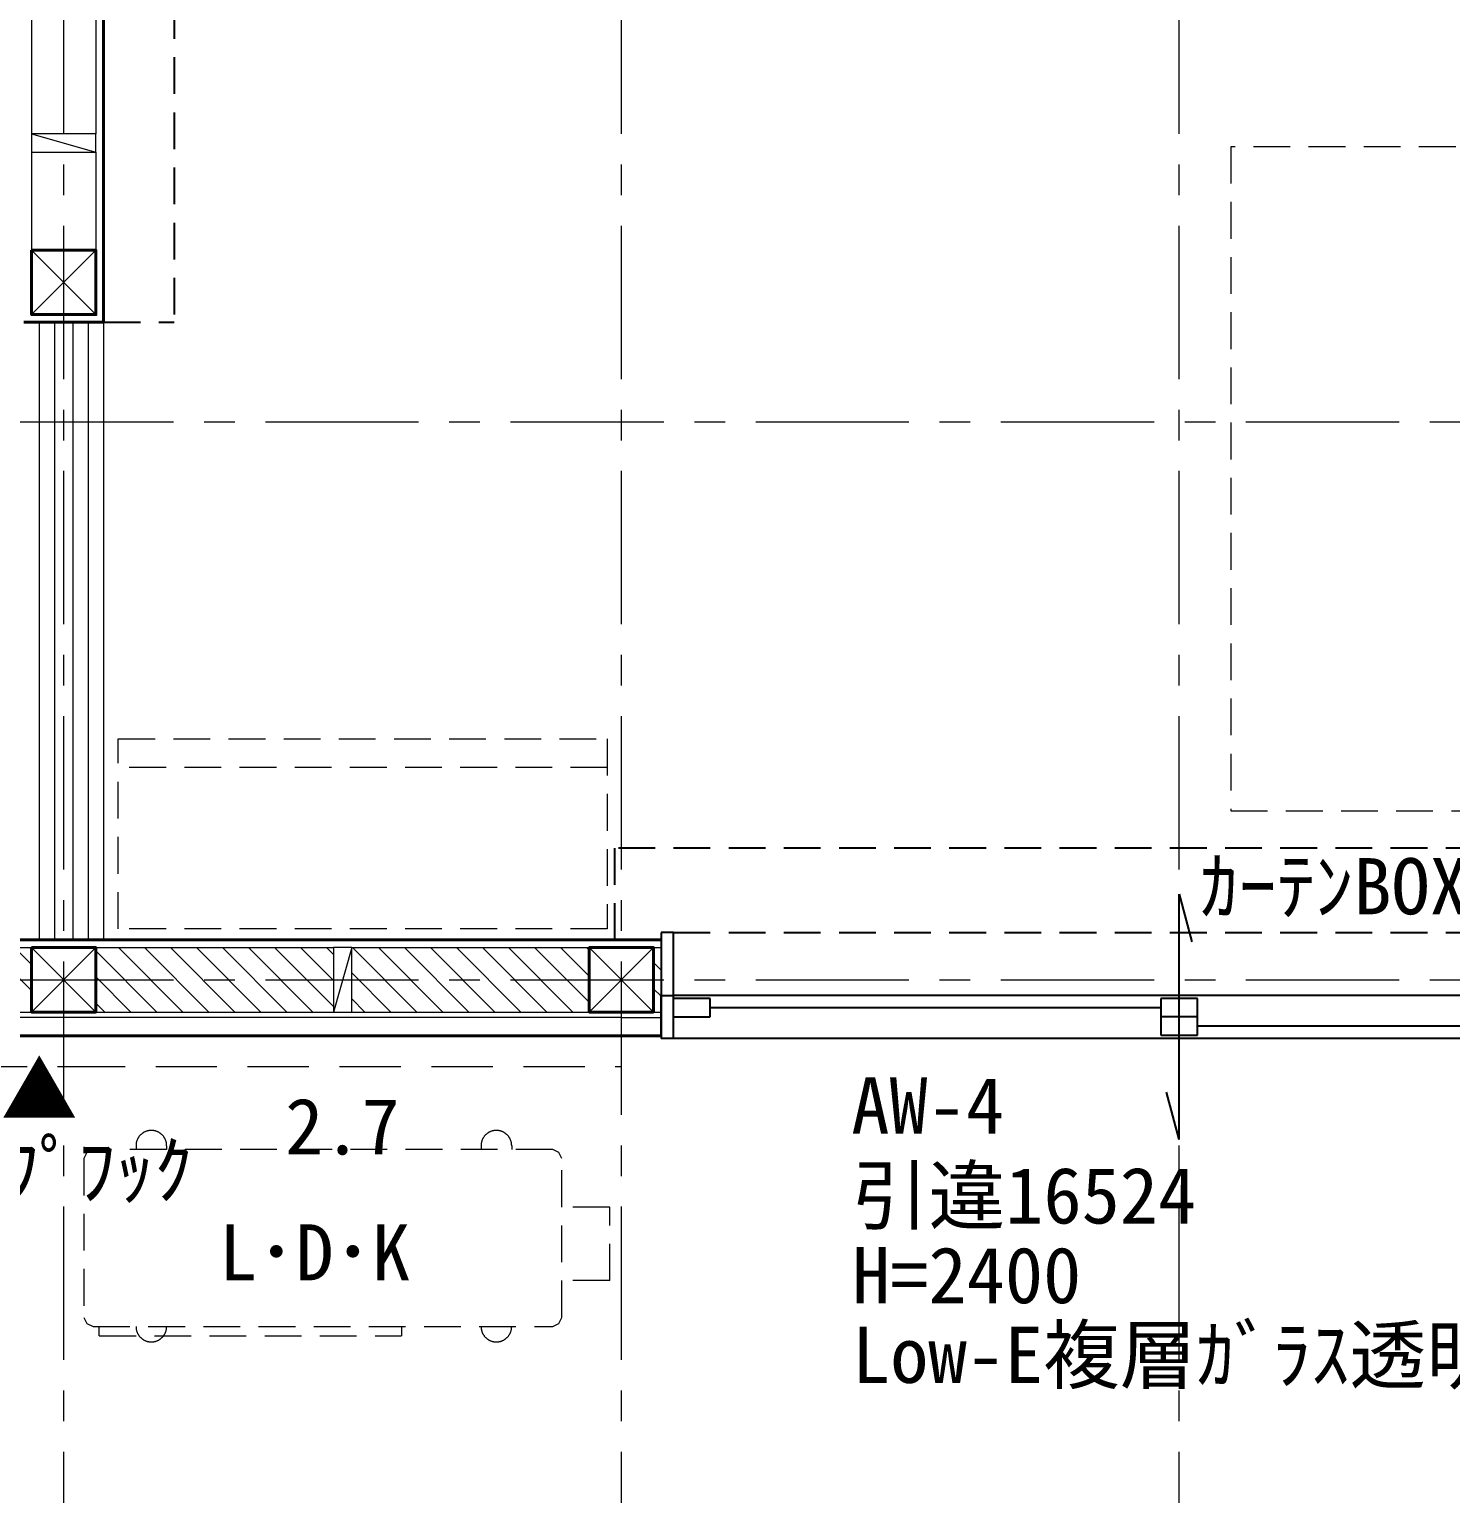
# Model space of a CAD drawing. Units: millimetres at full size, sheet at 1:50. Extents: x -21826 to 54909, y -26252 to 22610.
# Drawn here: x -2028 to 292, y -4569 to -2181 of the extents above; entities that cross this region are included whole.
import ezdxf
from ezdxf.enums import TextEntityAlignment as Align

# ---------------------------------------------------------------- set-up
doc = ezdxf.new("R2010")
doc.units = ezdxf.units.MM
doc.header["$LTSCALE"] = 50
for name, pattern in [('CHAIN1', [8, 5, -1, 1, -1]), ('DASHED1', [1.8, 1.2, -0.6]), ('DASHED2', [3, 2, -1])]:
    doc.linetypes.add(name, pattern=pattern)
for name, color, linetype, lineweight in [('3-1_通り芯・通り番号', 7, 'Continuous', 25), ('3-2_柱(黄)', 4, 'Continuous', 9), ('3-3_仕上線(黄)', 3, 'Continuous', 40), ('3-4_下地・間柱(水色)', 4, 'Continuous', 9), ('3-5_サッシ・室内建具', 7, 'Continuous', 25), ('3-6_住宅設備・造作', 4, 'Continuous', 9), ('3-8_ハッチング', 4, 'Continuous', 9), ('3-A_文字', 7, 'Continuous', 25), ('3-B_特記事項', 6, 'Continuous', 25), ('C-0', 6, 'Continuous', 25)]:
    doc.layers.add(name, color=color, linetype=linetype, lineweight=lineweight)
doc.styles.add('ＭＳ ゴシック', font='')
doc.styles.get('ＭＳ ゴシック').set_extended_font_data('MS Gothic')

msp = doc.modelspace()

# ---------------------------------------------------------------- linework, layer by layer
at = {"layer": '3-1_通り芯・通り番号', "color": 1, "linetype": 'CHAIN1', "lineweight": 18}
for p, q in [((-1971.26, -5551.2), (-1971.26, 6242.32)), ((-1061.26, -5551.2), (-1061.26, 6242.32)), ((-151.26, -5551.2), (-151.26, 6242.32)), ((-7242.18, -2821.2), (7990.04, -2821.2)), ((-7242.18, -3731.2), (7990.04, -3731.2))]:
    msp.add_line(p, q, dxfattribs=at)
at = {"layer": '3-2_柱(黄)'}
for p, q in [((-2023.76, -2541.2), (-1918.76, -2646.2)), ((-1918.76, -2541.2), (-2023.76, -2646.2)), ((-2023.76, -3678.7), (-1918.76, -3783.7)), ((-1918.76, -3678.7), (-2023.76, -3783.7)), ((-1008.76, -3783.7), (-1113.76, -3678.7)), ((-1113.76, -3783.7), (-1008.76, -3678.7))]:
    msp.add_line(p, q, dxfattribs=at)
at = {"layer": '3-2_柱(黄)', "color": 3, "lineweight": 40}
for points in [[(-2023.76, -2541.2), (-2023.76, -2646.2), (-1918.76, -2646.2), (-1918.76, -2541.2)], [(-2023.76, -3678.7), (-2023.76, -3783.7), (-1918.76, -3783.7), (-1918.76, -3678.7)], [(-1008.76, -3783.7), (-1008.76, -3678.7), (-1113.76, -3678.7), (-1113.76, -3783.7)]]:
    msp.add_lwpolyline(points, close=True, dxfattribs=at)
at = {"layer": '3-3_仕上線(黄)'}
for p, q in [((-1906.26, -1911.2), (-1906.26, -2658.7)), ((-1906.26, -2658.7), (-2036.26, -2658.7)), ((-1971.26, -3666.2), (-2881.26, -3666.2)), ((-1061.26, -3666.2), (-1971.26, -3666.2)), ((-1061.26, -3666.2), (-996.26, -3666.2)), ((-1971.26, -3822.7), (-2881.26, -3822.7)), ((-1061.26, -3822.7), (-1971.26, -3822.7)), ((-1061.26, -3822.7), (-996.26, -3822.7))]:
    msp.add_line(p, q, dxfattribs=at)
at = {"layer": '3-3_仕上線(黄)', "color": 4, "lineweight": 9}
msp.add_line((-1906.26, -2658.7), (-1906.26, -3666.2), dxfattribs=at)
at = {"layer": '3-4_下地・間柱(水色)'}
for p, q in [((-2023.76, -1963.7), (-2023.76, -2351.2)), ((-1918.76, -1963.7), (-1918.76, -2351.2)), ((-2023.76, -2351.2), (-1918.76, -2381.2)), ((-2023.76, -2381.2), (-2023.76, -2541.2)), ((-1918.76, -2381.2), (-1918.76, -2541.2)), ((-2411.26, -3678.7), (-2023.76, -3678.7)), ((-1918.76, -3678.7), (-1531.26, -3678.7)), ((-1501.26, -3678.7), (-1531.26, -3783.7)), ((-1501.26, -3678.7), (-1113.76, -3678.7)), ((-1008.76, -3678.7), (-996.26, -3678.7)), ((-1971.26, -3792.7), (-2881.26, -3792.7)), ((-2411.26, -3783.7), (-2023.76, -3783.7)), ((-1061.26, -3792.7), (-1971.26, -3792.7)), ((-1918.76, -3783.7), (-1531.26, -3783.7)), ((-1501.26, -3783.7), (-1113.76, -3783.7)), ((-1061.26, -3792.7), (-996.26, -3792.7)), ((-1008.76, -3783.7), (-996.26, -3783.7))]:
    msp.add_line(p, q, dxfattribs=at)
for points in [[(-1918.76, -2351.2), (-2023.76, -2351.2), (-2023.76, -2381.2), (-1918.76, -2381.2)], [(-1501.26, -3783.7), (-1501.26, -3678.7), (-1531.26, -3678.7), (-1531.26, -3783.7)]]:
    msp.add_lwpolyline(points, close=True, dxfattribs=at)
at = {"layer": '3-5_サッシ・室内建具'}
for p, q in [((-151.26, -3991.7), (-151.26, -3591.7)), ((-151.26, -3591.7), (-130.55, -3668.97)), ((-976.26, -3654.2), (-996.26, -3654.2)), ((-996.26, -3654.2), (-996.26, -3826.7)), ((-976.26, -3826.7), (-976.26, -3654.2)), ((-976.26, -3756.7), (-976.26, -3666.2)), ((-996.26, -3756.7), (-976.26, -3756.7)), ((-996.26, -3822.7), (-996.26, -3756.7)), ((-996.26, -3756.7), (-976.26, -3756.7)), ((673.74, -3756.7), (-976.26, -3756.7)), ((-916.26, -3761.7), (-976.26, -3761.7)), ((-916.26, -3791.7), (-916.26, -3761.7)), ((-181.26, -3761.7), (-181.26, -3821.7)), ((-121.26, -3761.7), (-181.26, -3761.7)), ((-121.26, -3821.7), (-121.26, -3761.7)), ((-976.26, -3791.7), (-916.26, -3791.7)), ((-181.26, -3776.7), (-916.26, -3776.7)), ((-121.26, -3791.7), (-181.26, -3791.7)), ((-996.26, -3822.7), (-996.26, -3813.7)), ((-181.26, -3821.7), (-121.26, -3821.7)), ((613.74, -3806.7), (-121.26, -3806.7)), ((-976.26, -3826.7), (-996.26, -3826.7)), ((673.74, -3826.7), (-976.26, -3826.7)), ((-151.26, -3991.7), (-171.96, -3914.42))]:
    msp.add_line(p, q, dxfattribs=at)
at = {"layer": '3-6_住宅設備・造作', "linetype": 'DASHED1'}
for p, q in [((1109.97, -2371.89), (-67.1, -2372.34)), ((-67.1, -2372.34), (-67.05, -3455.65)), ((-1084.34, -3385.04), (-1881.34, -3385.04)), ((-67.05, -3455.65), (1532.77, -3455.65)), ((-1849.72, -3988.79), (-1850.09, -3989.41)), ((-1849.34, -3988.18), (-1849.72, -3988.79)), ((-1848.94, -3987.58), (-1849.34, -3988.18)), ((-1848.52, -3986.99), (-1848.94, -3987.58)), ((-1848.08, -3986.42), (-1848.52, -3986.99)), ((-1847.63, -3985.86), (-1848.08, -3986.42)), ((-1847.16, -3985.31), (-1847.63, -3985.86)), ((-1846.68, -3984.77), (-1847.16, -3985.31)), ((-1846.18, -3984.25), (-1846.68, -3984.77)), ((-1845.67, -3983.75), (-1846.18, -3984.25)), ((-1845.14, -3983.26), (-1845.67, -3983.75)), ((-1844.6, -3982.78), (-1845.14, -3983.26)), ((-1844.05, -3982.32), (-1844.6, -3982.78)), ((-1843.48, -3981.88), (-1844.05, -3982.32)), ((-1842.9, -3981.45), (-1843.48, -3981.88)), ((-1842.31, -3981.04), (-1842.9, -3981.45)), ((-1841.7, -3980.65), (-1842.31, -3981.04)), ((-1841.09, -3980.27), (-1841.7, -3980.65)), ((-1840.46, -3979.92), (-1841.09, -3980.27)), ((-1839.82, -3979.58), (-1840.46, -3979.92)), ((-1839.18, -3979.26), (-1839.82, -3979.58)), ((-1838.52, -3978.95), (-1839.18, -3979.26)), ((-1837.86, -3978.67), (-1838.52, -3978.95)), ((-1837.19, -3978.41), (-1837.86, -3978.67)), ((-1836.51, -3978.16), (-1837.19, -3978.41)), ((-1835.83, -3977.94), (-1836.51, -3978.16)), ((-1835.14, -3977.73), (-1835.83, -3977.94)), ((-1834.44, -3977.55), (-1835.14, -3977.73)), ((-1833.74, -3977.38), (-1834.44, -3977.55)), ((-1833.03, -3977.24), (-1833.74, -3977.38)), ((-1832.32, -3977.12), (-1833.03, -3977.24)), ((-1831.61, -3977.01), (-1832.32, -3977.12)), ((-1830.9, -3976.93), (-1831.61, -3977.01)), ((-1830.18, -3976.87), (-1830.9, -3976.93)), ((-1829.46, -3976.83), (-1830.18, -3976.87)), ((-1828.74, -3976.81), (-1829.46, -3976.83)), ((-1828.02, -3976.81), (-1828.74, -3976.81)), ((-1827.3, -3976.83), (-1828.02, -3976.81)), ((-1826.58, -3976.87), (-1827.3, -3976.83)), ((-1825.86, -3976.93), (-1826.58, -3976.87)), ((-1825.14, -3977.01), (-1825.86, -3976.93)), ((-1824.43, -3977.12), (-1825.14, -3977.01)), ((-1823.72, -3977.24), (-1824.43, -3977.12)), ((-1823.02, -3977.38), (-1823.72, -3977.24)), ((-1822.31, -3977.55), (-1823.02, -3977.38)), ((-1821.62, -3977.73), (-1822.31, -3977.55)), ((-1820.93, -3977.94), (-1821.62, -3977.73)), ((-1820.24, -3978.16), (-1820.93, -3977.94)), ((-1819.57, -3978.41), (-1820.24, -3978.16)), ((-1818.89, -3978.67), (-1819.57, -3978.41)), ((-1818.23, -3978.95), (-1818.89, -3978.67)), ((-1817.58, -3979.26), (-1818.23, -3978.95)), ((-1816.93, -3979.58), (-1817.58, -3979.26)), ((-1816.3, -3979.92), (-1816.93, -3979.58)), ((-1815.67, -3980.27), (-1816.3, -3979.92)), ((-1815.06, -3980.65), (-1815.67, -3980.27)), ((-1814.45, -3981.04), (-1815.06, -3980.65)), ((-1813.86, -3981.45), (-1814.45, -3981.04)), ((-1813.28, -3981.88), (-1813.86, -3981.45)), ((-1812.71, -3982.32), (-1813.28, -3981.88)), ((-1812.16, -3982.78), (-1812.71, -3982.32)), ((-1811.61, -3983.26), (-1812.16, -3982.78)), ((-1811.09, -3983.75), (-1811.61, -3983.26)), ((-1810.57, -3984.25), (-1811.09, -3983.75)), ((-1810.08, -3984.77), (-1810.57, -3984.25)), ((-1809.59, -3985.31), (-1810.08, -3984.77)), ((-1809.12, -3985.86), (-1809.59, -3985.31)), ((-1808.67, -3986.42), (-1809.12, -3985.86)), ((-1808.24, -3986.99), (-1808.67, -3986.42)), ((-1807.82, -3987.58), (-1808.24, -3986.99)), ((-1807.42, -3988.18), (-1807.82, -3987.58)), ((-1807.03, -3988.79), (-1807.42, -3988.18)), ((-1806.67, -3989.41), (-1807.03, -3988.79)), ((-1286.72, -3988.79), (-1287.09, -3989.41)), ((-1286.34, -3988.18), (-1286.72, -3988.79)), ((-1285.94, -3987.58), (-1286.34, -3988.18)), ((-1285.52, -3986.99), (-1285.94, -3987.58)), ((-1285.08, -3986.42), (-1285.52, -3986.99)), ((-1284.63, -3985.86), (-1285.08, -3986.42)), ((-1284.16, -3985.31), (-1284.63, -3985.86)), ((-1283.68, -3984.77), (-1284.16, -3985.31)), ((-1283.18, -3984.25), (-1283.68, -3984.77)), ((-1282.67, -3983.75), (-1283.18, -3984.25)), ((-1282.14, -3983.26), (-1282.67, -3983.75)), ((-1281.6, -3982.78), (-1282.14, -3983.26)), ((-1281.05, -3982.32), (-1281.6, -3982.78)), ((-1280.48, -3981.88), (-1281.05, -3982.32)), ((-1279.9, -3981.45), (-1280.48, -3981.88)), ((-1279.31, -3981.04), (-1279.9, -3981.45)), ((-1278.7, -3980.65), (-1279.31, -3981.04)), ((-1278.09, -3980.27), (-1278.7, -3980.65)), ((-1277.46, -3979.92), (-1278.09, -3980.27)), ((-1276.82, -3979.58), (-1277.46, -3979.92)), ((-1276.18, -3979.26), (-1276.82, -3979.58)), ((-1275.52, -3978.95), (-1276.18, -3979.26)), ((-1274.86, -3978.67), (-1275.52, -3978.95)), ((-1274.19, -3978.41), (-1274.86, -3978.67)), ((-1273.51, -3978.16), (-1274.19, -3978.41)), ((-1272.83, -3977.94), (-1273.51, -3978.16)), ((-1272.14, -3977.73), (-1272.83, -3977.94)), ((-1271.44, -3977.55), (-1272.14, -3977.73)), ((-1270.74, -3977.38), (-1271.44, -3977.55)), ((-1270.03, -3977.24), (-1270.74, -3977.38)), ((-1269.32, -3977.12), (-1270.03, -3977.24)), ((-1268.61, -3977.01), (-1269.32, -3977.12)), ((-1267.9, -3976.93), (-1268.61, -3977.01)), ((-1267.18, -3976.87), (-1267.9, -3976.93)), ((-1266.46, -3976.83), (-1267.18, -3976.87)), ((-1265.74, -3976.81), (-1266.46, -3976.83)), ((-1265.02, -3976.81), (-1265.74, -3976.81)), ((-1264.3, -3976.83), (-1265.02, -3976.81)), ((-1263.58, -3976.87), (-1264.3, -3976.83)), ((-1262.86, -3976.93), (-1263.58, -3976.87)), ((-1262.14, -3977.01), (-1262.86, -3976.93)), ((-1261.43, -3977.12), (-1262.14, -3977.01)), ((-1260.72, -3977.24), (-1261.43, -3977.12)), ((-1260.02, -3977.38), (-1260.72, -3977.24)), ((-1259.31, -3977.55), (-1260.02, -3977.38)), ((-1258.62, -3977.73), (-1259.31, -3977.55)), ((-1257.93, -3977.94), (-1258.62, -3977.73)), ((-1257.24, -3978.16), (-1257.93, -3977.94)), ((-1256.57, -3978.41), (-1257.24, -3978.16)), ((-1255.89, -3978.67), (-1256.57, -3978.41)), ((-1255.23, -3978.95), (-1255.89, -3978.67)), ((-1254.58, -3979.26), (-1255.23, -3978.95)), ((-1253.93, -3979.58), (-1254.58, -3979.26)), ((-1253.3, -3979.92), (-1253.93, -3979.58)), ((-1252.67, -3980.27), (-1253.3, -3979.92)), ((-1252.06, -3980.65), (-1252.67, -3980.27)), ((-1251.45, -3981.04), (-1252.06, -3980.65)), ((-1250.86, -3981.45), (-1251.45, -3981.04)), ((-1250.28, -3981.88), (-1250.86, -3981.45)), ((-1249.71, -3982.32), (-1250.28, -3981.88)), ((-1249.16, -3982.78), (-1249.71, -3982.32)), ((-1248.61, -3983.26), (-1249.16, -3982.78)), ((-1248.09, -3983.75), (-1248.61, -3983.26)), ((-1247.57, -3984.25), (-1248.09, -3983.75)), ((-1247.08, -3984.77), (-1247.57, -3984.25)), ((-1246.59, -3985.31), (-1247.08, -3984.77)), ((-1246.12, -3985.86), (-1246.59, -3985.31)), ((-1245.67, -3986.42), (-1246.12, -3985.86)), ((-1245.24, -3986.99), (-1245.67, -3986.42)), ((-1244.82, -3987.58), (-1245.24, -3986.99)), ((-1244.42, -3988.18), (-1244.82, -3987.58)), ((-1244.03, -3988.79), (-1244.42, -3988.18)), ((-1243.67, -3989.41), (-1244.03, -3988.79)), ((-1933.38, -4012.8), (-1938.38, -4022.8)), ((-1923.38, -4007.8), (-1933.38, -4012.8)), ((-1173.38, -4007.8), (-1923.38, -4007.8)), ((-1853.37, -4001.08), (-1853.38, -4001.8)), ((-1853.34, -4000.36), (-1853.37, -4001.08)), ((-1853.37, -4001.08), (-1853.37, -4007.8)), ((-1853.28, -3999.64), (-1853.34, -4000.36)), ((-1853.21, -3998.93), (-1853.28, -3999.64)), ((-1853.12, -3998.21), (-1853.21, -3998.93)), ((-1853.01, -3997.5), (-1853.12, -3998.21)), ((-1852.87, -3996.79), (-1853.01, -3997.5)), ((-1852.72, -3996.09), (-1852.87, -3996.79)), ((-1852.54, -3995.39), (-1852.72, -3996.09)), ((-1852.35, -3994.7), (-1852.54, -3995.39)), ((-1852.13, -3994.01), (-1852.35, -3994.7)), ((-1851.9, -3993.33), (-1852.13, -3994.01)), ((-1851.64, -3992.65), (-1851.9, -3993.33)), ((-1851.37, -3991.99), (-1851.64, -3992.65)), ((-1851.08, -3991.33), (-1851.37, -3991.99)), ((-1850.77, -3990.68), (-1851.08, -3991.33)), ((-1850.44, -3990.04), (-1850.77, -3990.68)), ((-1850.09, -3989.41), (-1850.44, -3990.04)), ((-1806.32, -3990.04), (-1806.67, -3989.41)), ((-1805.99, -3990.68), (-1806.32, -3990.04)), ((-1805.68, -3991.33), (-1805.99, -3990.68)), ((-1805.39, -3991.99), (-1805.68, -3991.33)), ((-1805.11, -3992.65), (-1805.39, -3991.99)), ((-1804.86, -3993.33), (-1805.11, -3992.65)), ((-1804.62, -3994.01), (-1804.86, -3993.33)), ((-1804.41, -3994.7), (-1804.62, -3994.01)), ((-1804.21, -3995.39), (-1804.41, -3994.7)), ((-1804.04, -3996.09), (-1804.21, -3995.39)), ((-1803.89, -3996.79), (-1804.04, -3996.09)), ((-1803.75, -3997.5), (-1803.89, -3996.79)), ((-1803.64, -3998.21), (-1803.75, -3997.5)), ((-1803.54, -3998.93), (-1803.64, -3998.21)), ((-1803.47, -3999.64), (-1803.54, -3998.93)), ((-1803.42, -4000.36), (-1803.47, -3999.64)), ((-1803.39, -4001.08), (-1803.42, -4000.36)), ((-1803.38, -4001.8), (-1803.39, -4001.08)), ((-1803.38, -4001.8), (-1803.38, -4007.8)), ((-1290.37, -4001.08), (-1290.38, -4001.8)), ((-1290.34, -4000.36), (-1290.37, -4001.08)), ((-1290.37, -4001.08), (-1290.37, -4007.8)), ((-1290.28, -3999.64), (-1290.34, -4000.36)), ((-1290.21, -3998.93), (-1290.28, -3999.64)), ((-1290.12, -3998.21), (-1290.21, -3998.93)), ((-1290.01, -3997.5), (-1290.12, -3998.21)), ((-1289.87, -3996.79), (-1290.01, -3997.5)), ((-1289.72, -3996.09), (-1289.87, -3996.79)), ((-1289.54, -3995.39), (-1289.72, -3996.09)), ((-1289.35, -3994.7), (-1289.54, -3995.39)), ((-1289.13, -3994.01), (-1289.35, -3994.7)), ((-1288.9, -3993.33), (-1289.13, -3994.01)), ((-1288.64, -3992.65), (-1288.9, -3993.33)), ((-1288.37, -3991.99), (-1288.64, -3992.65)), ((-1288.08, -3991.33), (-1288.37, -3991.99)), ((-1287.77, -3990.68), (-1288.08, -3991.33)), ((-1287.44, -3990.04), (-1287.77, -3990.68)), ((-1287.09, -3989.41), (-1287.44, -3990.04)), ((-1243.32, -3990.04), (-1243.67, -3989.41)), ((-1242.99, -3990.68), (-1243.32, -3990.04)), ((-1242.68, -3991.33), (-1242.99, -3990.68)), ((-1242.39, -3991.99), (-1242.68, -3991.33)), ((-1242.11, -3992.65), (-1242.39, -3991.99)), ((-1241.86, -3993.33), (-1242.11, -3992.65)), ((-1241.62, -3994.01), (-1241.86, -3993.33)), ((-1241.41, -3994.7), (-1241.62, -3994.01)), ((-1241.21, -3995.39), (-1241.41, -3994.7)), ((-1241.04, -3996.09), (-1241.21, -3995.39)), ((-1240.89, -3996.79), (-1241.04, -3996.09)), ((-1240.75, -3997.5), (-1240.89, -3996.79)), ((-1240.64, -3998.21), (-1240.75, -3997.5)), ((-1240.54, -3998.93), (-1240.64, -3998.21)), ((-1240.47, -3999.64), (-1240.54, -3998.93)), ((-1240.42, -4000.36), (-1240.47, -3999.64)), ((-1240.39, -4001.08), (-1240.42, -4000.36)), ((-1240.38, -4001.8), (-1240.39, -4001.08)), ((-1240.38, -4001.8), (-1240.38, -4007.8)), ((-1163.38, -4012.8), (-1173.38, -4007.8)), ((-1158.38, -4022.8), (-1163.38, -4012.8)), ((-1938.38, -4022.8), (-1938.38, -4281.8)), ((-1158.38, -4281.8), (-1158.38, -4022.8)), ((-1080.38, -4101.8), (-1158.38, -4101.8)), ((-1080.38, -4221.8), (-1080.38, -4101.8)), ((-1080.38, -4221.8), (-1158.38, -4221.8)), ((-1938.38, -4281.8), (-1933.38, -4291.8)), ((-1933.38, -4291.8), (-1923.38, -4296.8)), ((-1923.38, -4296.8), (-1173.38, -4296.8)), ((-1913.38, -4311.8), (-1913.38, -4296.8)), ((-1853.38, -4296.8), (-1853.37, -4297.52)), ((-1853.37, -4297.52), (-1853.34, -4298.24)), ((-1853.34, -4298.24), (-1853.28, -4298.96)), ((-1853.28, -4298.96), (-1853.21, -4299.68)), ((-1853.21, -4299.68), (-1853.12, -4300.39)), ((-1803.64, -4300.39), (-1803.54, -4299.68)), ((-1803.54, -4299.68), (-1803.47, -4298.96)), ((-1803.47, -4298.96), (-1803.42, -4298.24)), ((-1803.42, -4298.24), (-1803.39, -4297.52)), ((-1803.39, -4297.52), (-1803.38, -4296.8)), ((-1420.38, -4296.8), (-1420.38, -4311.8)), ((-1290.38, -4296.8), (-1290.37, -4297.52)), ((-1290.37, -4297.52), (-1290.34, -4298.24)), ((-1290.34, -4298.24), (-1290.28, -4298.96)), ((-1290.28, -4298.96), (-1290.21, -4299.68)), ((-1290.21, -4299.68), (-1290.12, -4300.39)), ((-1240.64, -4300.39), (-1240.54, -4299.68)), ((-1240.54, -4299.68), (-1240.47, -4298.96)), ((-1240.47, -4298.96), (-1240.42, -4298.24)), ((-1240.42, -4298.24), (-1240.39, -4297.52)), ((-1240.39, -4297.52), (-1240.38, -4296.8)), ((-1173.38, -4296.8), (-1163.38, -4291.8)), ((-1163.38, -4291.8), (-1158.38, -4281.8)), ((-1913.38, -4311.8), (-1420.38, -4311.8)), ((-1853.12, -4300.39), (-1853.01, -4301.1)), ((-1853.01, -4301.1), (-1852.87, -4301.81)), ((-1852.87, -4301.81), (-1852.72, -4302.52)), ((-1852.72, -4302.52), (-1852.54, -4303.22)), ((-1852.54, -4303.22), (-1852.35, -4303.91)), ((-1852.35, -4303.91), (-1852.13, -4304.6)), ((-1852.13, -4304.6), (-1851.9, -4305.28)), ((-1851.9, -4305.28), (-1851.64, -4305.95)), ((-1851.64, -4305.95), (-1851.37, -4306.62)), ((-1851.37, -4306.62), (-1851.08, -4307.28)), ((-1851.08, -4307.28), (-1850.77, -4307.93)), ((-1850.77, -4307.93), (-1850.44, -4308.57)), ((-1850.44, -4308.57), (-1850.09, -4309.2)), ((-1850.09, -4309.2), (-1849.72, -4309.82)), ((-1849.72, -4309.82), (-1849.34, -4310.43)), ((-1849.34, -4310.43), (-1848.94, -4311.03)), ((-1848.94, -4311.03), (-1848.52, -4311.61)), ((-1848.52, -4311.61), (-1848.08, -4312.19)), ((-1848.08, -4312.19), (-1847.63, -4312.75)), ((-1847.63, -4312.75), (-1847.16, -4313.3)), ((-1847.16, -4313.3), (-1846.68, -4313.83)), ((-1846.68, -4313.83), (-1846.18, -4314.35)), ((-1846.18, -4314.35), (-1845.67, -4314.86)), ((-1845.67, -4314.86), (-1845.14, -4315.35)), ((-1845.14, -4315.35), (-1844.6, -4315.82)), ((-1844.6, -4315.82), (-1844.05, -4316.28)), ((-1844.05, -4316.28), (-1843.48, -4316.73)), ((-1843.48, -4316.73), (-1842.9, -4317.15)), ((-1842.9, -4317.15), (-1842.31, -4317.56)), ((-1842.31, -4317.56), (-1841.7, -4317.96)), ((-1841.7, -4317.96), (-1841.09, -4318.33)), ((-1841.09, -4318.33), (-1840.46, -4318.69)), ((-1840.46, -4318.69), (-1839.82, -4319.03)), ((-1839.82, -4319.03), (-1839.18, -4319.35)), ((-1839.18, -4319.35), (-1838.52, -4319.65)), ((-1838.52, -4319.65), (-1837.86, -4319.93)), ((-1837.86, -4319.93), (-1837.19, -4320.2)), ((-1837.19, -4320.2), (-1836.51, -4320.44)), ((-1836.51, -4320.44), (-1835.83, -4320.67)), ((-1835.83, -4320.67), (-1835.14, -4320.87)), ((-1835.14, -4320.87), (-1834.44, -4321.06)), ((-1834.44, -4321.06), (-1833.74, -4321.22)), ((-1833.74, -4321.22), (-1833.03, -4321.37)), ((-1833.03, -4321.37), (-1832.32, -4321.49)), ((-1832.32, -4321.49), (-1831.61, -4321.59)), ((-1831.61, -4321.59), (-1830.9, -4321.68)), ((-1830.9, -4321.68), (-1830.18, -4321.74)), ((-1830.18, -4321.74), (-1829.46, -4321.78)), ((-1829.46, -4321.78), (-1828.74, -4321.8)), ((-1828.74, -4321.8), (-1828.02, -4321.8)), ((-1828.02, -4321.8), (-1827.3, -4321.78)), ((-1827.3, -4321.78), (-1826.58, -4321.74)), ((-1826.58, -4321.74), (-1825.86, -4321.68)), ((-1825.86, -4321.68), (-1825.14, -4321.59)), ((-1825.14, -4321.59), (-1824.43, -4321.49)), ((-1824.43, -4321.49), (-1823.72, -4321.37)), ((-1823.72, -4321.37), (-1823.02, -4321.22)), ((-1823.02, -4321.22), (-1822.31, -4321.06)), ((-1822.31, -4321.06), (-1821.62, -4320.87)), ((-1821.62, -4320.87), (-1820.93, -4320.67)), ((-1820.93, -4320.67), (-1820.24, -4320.44)), ((-1820.24, -4320.44), (-1819.57, -4320.2)), ((-1819.57, -4320.2), (-1818.89, -4319.93)), ((-1818.89, -4319.93), (-1818.23, -4319.65)), ((-1818.23, -4319.65), (-1817.58, -4319.35)), ((-1817.58, -4319.35), (-1816.93, -4319.03)), ((-1816.93, -4319.03), (-1816.3, -4318.69)), ((-1816.3, -4318.69), (-1815.67, -4318.33)), ((-1815.67, -4318.33), (-1815.06, -4317.96)), ((-1815.06, -4317.96), (-1814.45, -4317.56)), ((-1814.45, -4317.56), (-1813.86, -4317.15)), ((-1813.86, -4317.15), (-1813.28, -4316.73)), ((-1813.28, -4316.73), (-1812.71, -4316.28)), ((-1812.71, -4316.28), (-1812.16, -4315.82)), ((-1812.16, -4315.82), (-1811.61, -4315.35)), ((-1811.61, -4315.35), (-1811.09, -4314.86)), ((-1811.09, -4314.86), (-1810.57, -4314.35)), ((-1810.57, -4314.35), (-1810.08, -4313.83)), ((-1810.08, -4313.83), (-1809.59, -4313.3)), ((-1809.59, -4313.3), (-1809.12, -4312.75)), ((-1809.12, -4312.75), (-1808.67, -4312.19)), ((-1808.67, -4312.19), (-1808.24, -4311.61)), ((-1808.24, -4311.61), (-1807.82, -4311.03)), ((-1807.82, -4311.03), (-1807.42, -4310.43)), ((-1807.42, -4310.43), (-1807.03, -4309.82)), ((-1807.03, -4309.82), (-1806.67, -4309.2)), ((-1806.67, -4309.2), (-1806.32, -4308.57)), ((-1806.32, -4308.57), (-1805.99, -4307.93)), ((-1805.99, -4307.93), (-1805.68, -4307.28)), ((-1805.68, -4307.28), (-1805.39, -4306.62)), ((-1805.39, -4306.62), (-1805.11, -4305.95)), ((-1805.11, -4305.95), (-1804.86, -4305.28)), ((-1804.86, -4305.28), (-1804.62, -4304.6)), ((-1804.62, -4304.6), (-1804.41, -4303.91)), ((-1804.41, -4303.91), (-1804.21, -4303.22)), ((-1804.21, -4303.22), (-1804.04, -4302.52)), ((-1804.04, -4302.52), (-1803.89, -4301.81)), ((-1803.89, -4301.81), (-1803.75, -4301.1)), ((-1803.75, -4301.1), (-1803.64, -4300.39)), ((-1290.12, -4300.39), (-1290.01, -4301.1)), ((-1290.01, -4301.1), (-1289.87, -4301.81)), ((-1289.87, -4301.81), (-1289.72, -4302.52)), ((-1289.72, -4302.52), (-1289.54, -4303.22)), ((-1289.54, -4303.22), (-1289.35, -4303.91)), ((-1289.35, -4303.91), (-1289.13, -4304.6)), ((-1289.13, -4304.6), (-1288.9, -4305.28)), ((-1288.9, -4305.28), (-1288.64, -4305.95)), ((-1288.64, -4305.95), (-1288.37, -4306.62)), ((-1288.37, -4306.62), (-1288.08, -4307.28)), ((-1288.08, -4307.28), (-1287.77, -4307.93)), ((-1287.77, -4307.93), (-1287.44, -4308.57)), ((-1287.44, -4308.57), (-1287.09, -4309.2)), ((-1287.09, -4309.2), (-1286.72, -4309.82)), ((-1286.72, -4309.82), (-1286.34, -4310.43)), ((-1286.34, -4310.43), (-1285.94, -4311.03)), ((-1285.94, -4311.03), (-1285.52, -4311.61)), ((-1285.52, -4311.61), (-1285.08, -4312.19)), ((-1285.08, -4312.19), (-1284.63, -4312.75)), ((-1284.63, -4312.75), (-1284.16, -4313.3)), ((-1284.16, -4313.3), (-1283.68, -4313.83)), ((-1283.68, -4313.83), (-1283.18, -4314.35)), ((-1283.18, -4314.35), (-1282.67, -4314.86)), ((-1282.67, -4314.86), (-1282.14, -4315.35)), ((-1282.14, -4315.35), (-1281.6, -4315.82)), ((-1281.6, -4315.82), (-1281.05, -4316.28)), ((-1281.05, -4316.28), (-1280.48, -4316.73)), ((-1280.48, -4316.73), (-1279.9, -4317.15)), ((-1279.9, -4317.15), (-1279.31, -4317.56)), ((-1279.31, -4317.56), (-1278.7, -4317.96)), ((-1278.7, -4317.96), (-1278.09, -4318.33)), ((-1278.09, -4318.33), (-1277.46, -4318.69)), ((-1277.46, -4318.69), (-1276.82, -4319.03)), ((-1276.82, -4319.03), (-1276.18, -4319.35)), ((-1276.18, -4319.35), (-1275.52, -4319.65)), ((-1275.52, -4319.65), (-1274.86, -4319.93)), ((-1274.86, -4319.93), (-1274.19, -4320.2)), ((-1274.19, -4320.2), (-1273.51, -4320.44)), ((-1273.51, -4320.44), (-1272.83, -4320.67)), ((-1272.83, -4320.67), (-1272.14, -4320.87)), ((-1272.14, -4320.87), (-1271.44, -4321.06)), ((-1271.44, -4321.06), (-1270.74, -4321.22)), ((-1270.74, -4321.22), (-1270.03, -4321.37)), ((-1270.03, -4321.37), (-1269.32, -4321.49)), ((-1269.32, -4321.49), (-1268.61, -4321.59)), ((-1268.61, -4321.59), (-1267.9, -4321.68)), ((-1267.9, -4321.68), (-1267.18, -4321.74)), ((-1267.18, -4321.74), (-1266.46, -4321.78)), ((-1266.46, -4321.78), (-1265.74, -4321.8)), ((-1265.74, -4321.8), (-1265.02, -4321.8)), ((-1265.02, -4321.8), (-1264.3, -4321.78)), ((-1264.3, -4321.78), (-1263.58, -4321.74)), ((-1263.58, -4321.74), (-1262.86, -4321.68)), ((-1262.86, -4321.68), (-1262.14, -4321.59)), ((-1262.14, -4321.59), (-1261.43, -4321.49)), ((-1261.43, -4321.49), (-1260.72, -4321.37)), ((-1260.72, -4321.37), (-1260.02, -4321.22)), ((-1260.02, -4321.22), (-1259.31, -4321.06)), ((-1259.31, -4321.06), (-1258.62, -4320.87)), ((-1258.62, -4320.87), (-1257.93, -4320.67)), ((-1257.93, -4320.67), (-1257.24, -4320.44)), ((-1257.24, -4320.44), (-1256.57, -4320.2)), ((-1256.57, -4320.2), (-1255.89, -4319.93)), ((-1255.89, -4319.93), (-1255.23, -4319.65)), ((-1255.23, -4319.65), (-1254.58, -4319.35)), ((-1254.58, -4319.35), (-1253.93, -4319.03)), ((-1253.93, -4319.03), (-1253.3, -4318.69)), ((-1253.3, -4318.69), (-1252.67, -4318.33)), ((-1252.67, -4318.33), (-1252.06, -4317.96)), ((-1252.06, -4317.96), (-1251.45, -4317.56)), ((-1251.45, -4317.56), (-1250.86, -4317.15)), ((-1250.86, -4317.15), (-1250.28, -4316.73)), ((-1250.28, -4316.73), (-1249.71, -4316.28)), ((-1249.71, -4316.28), (-1249.16, -4315.82)), ((-1249.16, -4315.82), (-1248.61, -4315.35)), ((-1248.61, -4315.35), (-1248.09, -4314.86)), ((-1248.09, -4314.86), (-1247.57, -4314.35)), ((-1247.57, -4314.35), (-1247.08, -4313.83)), ((-1247.08, -4313.83), (-1246.59, -4313.3)), ((-1246.59, -4313.3), (-1246.12, -4312.75)), ((-1246.12, -4312.75), (-1245.67, -4312.19)), ((-1245.67, -4312.19), (-1245.24, -4311.61)), ((-1245.24, -4311.61), (-1244.82, -4311.03)), ((-1244.82, -4311.03), (-1244.42, -4310.43)), ((-1244.42, -4310.43), (-1244.03, -4309.82)), ((-1244.03, -4309.82), (-1243.67, -4309.2)), ((-1243.67, -4309.2), (-1243.32, -4308.57)), ((-1243.32, -4308.57), (-1242.99, -4307.93)), ((-1242.99, -4307.93), (-1242.68, -4307.28)), ((-1242.68, -4307.28), (-1242.39, -4306.62)), ((-1242.39, -4306.62), (-1242.11, -4305.95)), ((-1242.11, -4305.95), (-1241.86, -4305.28)), ((-1241.86, -4305.28), (-1241.62, -4304.6)), ((-1241.62, -4304.6), (-1241.41, -4303.91)), ((-1241.41, -4303.91), (-1241.21, -4303.22)), ((-1241.21, -4303.22), (-1241.04, -4302.52)), ((-1241.04, -4302.52), (-1240.89, -4301.81)), ((-1240.89, -4301.81), (-1240.75, -4301.1)), ((-1240.75, -4301.1), (-1240.64, -4300.39))]:
    msp.add_line(p, q, dxfattribs=at)
for points in [[(-1882.34, -3648.04), (-1882.34, -3338.04), (-1084.34, -3338.04)], [(-1084.34, -3338.04), (-1084.34, -3648.04), (-1882.34, -3648.04)]]:
    msp.add_lwpolyline(points, dxfattribs=at)
at = {"layer": '3-8_ハッチング', "color": 2}
for p, q in [((-2011.26, -2658.7), (-2011.26, -3666.2)), ((-1986.26, -2658.7), (-1986.26, -3666.2)), ((-1956.26, -2658.7), (-1956.26, -3666.2)), ((-1931.26, -2658.7), (-1931.26, -3666.2))]:
    msp.add_line(p, q, dxfattribs=at)
at = {"layer": '3-8_ハッチング'}
for p, q in [((-2411.26, -3678.7), (-2023.76, -3678.7)), ((-2023.76, -3748.84), (-2093.9, -3678.7)), ((-2023.76, -3706.42), (-2051.48, -3678.7)), ((-1918.76, -3678.7), (-1531.26, -3678.7)), ((-1819.2, -3783.7), (-1918.76, -3684.14)), ((-1776.77, -3783.7), (-1881.77, -3678.7)), ((-1734.34, -3783.7), (-1839.34, -3678.7)), ((-1691.92, -3783.7), (-1796.92, -3678.7)), ((-1649.49, -3783.7), (-1754.49, -3678.7)), ((-1607.06, -3783.7), (-1712.06, -3678.7)), ((-1564.64, -3783.7), (-1669.64, -3678.7)), ((-1531.26, -3774.65), (-1627.21, -3678.7)), ((-1584.78, -3678.7), (-1531.26, -3732.22)), ((-1542.36, -3678.7), (-1531.26, -3689.8)), ((-1501.26, -3678.7), (-1113.76, -3678.7)), ((-1394.93, -3783.7), (-1499.93, -3678.7)), ((-1352.51, -3783.7), (-1457.51, -3678.7)), ((-1310.08, -3783.7), (-1415.08, -3678.7)), ((-1267.65, -3783.7), (-1372.65, -3678.7)), ((-1225.23, -3783.7), (-1330.23, -3678.7)), ((-1182.8, -3783.7), (-1287.8, -3678.7)), ((-1140.37, -3783.7), (-1245.37, -3678.7)), ((-1113.76, -3767.89), (-1202.95, -3678.7)), ((-1113.76, -3725.46), (-1160.52, -3678.7)), ((-1113.76, -3683.03), (-1118.09, -3678.7)), ((-1008.76, -3678.7), (-996.26, -3678.7)), ((-1501.26, -3719.8), (-1437.36, -3783.7)), ((-996.26, -3715.68), (-1008.76, -3703.18)), ((-1861.62, -3783.7), (-1918.76, -3726.56)), ((-996.26, -3758.11), (-1008.76, -3745.61)), ((-1904.05, -3783.7), (-1918.76, -3768.99)), ((-1501.26, -3762.22), (-1479.78, -3783.7))]:
    msp.add_line(p, q, dxfattribs=at)
at = {"layer": '3-B_特記事項', "linetype": 'DASHED1'}
for p, q in [((-1791.26, -156.2), (-1791.26, -2658.7)), ((-1906.26, -2658.7), (-1791.26, -2658.7)), ((-1071.81, -3666.2), (-1071.81, -3516.2)), ((1603.74, -3516.2), (-1071.81, -3516.2)), ((-976.26, -3654.2), (673.74, -3654.2))]:
    msp.add_line(p, q, dxfattribs=at)
at = {"layer": 'C-0', "color": 4, "linetype": 'DASHED2', "lineweight": 9}
for p, q in [((-2881.26, -3872.7), (-1971.26, -3872.7)), ((-1971.26, -3872.7), (-1061.26, -3872.7))]:
    msp.add_line(p, q, dxfattribs=at)

# ---------------------------------------------------------------- texts
at = {"layer": '3-A_文字', "style": 'ＭＳ ゴシック'}
for s, p in [('ｶｰﾃﾝBOX150×120', (-117.05, -3651.82)), ('\u3000▲', (-2198.76, -3985.12)), ('AW-4', (-686.22, -4009.45)), ('ﾀｰﾌﾟﾌｯｸ', (-2198.76, -4115.12)), ('引違16524', (-685.01, -4156.2)), ('L･D･K', (-1717.98, -4249.02)), ('H=2400', (-685.01, -4286.2)), ('Low-E複層ｶﾞﾗｽ透明', (-685.01, -4416.2))]:
    msp.add_text(s, height=91.64, dxfattribs=at).set_placement(p, align=Align.BOTTOM_LEFT)
at = {"layer": 'C-0', "color": 5, "style": 'ＭＳ ゴシック'}
msp.add_text('2.7', height=91.64, dxfattribs=at).set_placement((-1610.01, -4043.53), align=Align.BOTTOM_LEFT)

doc.saveas('drawing.dxf')
